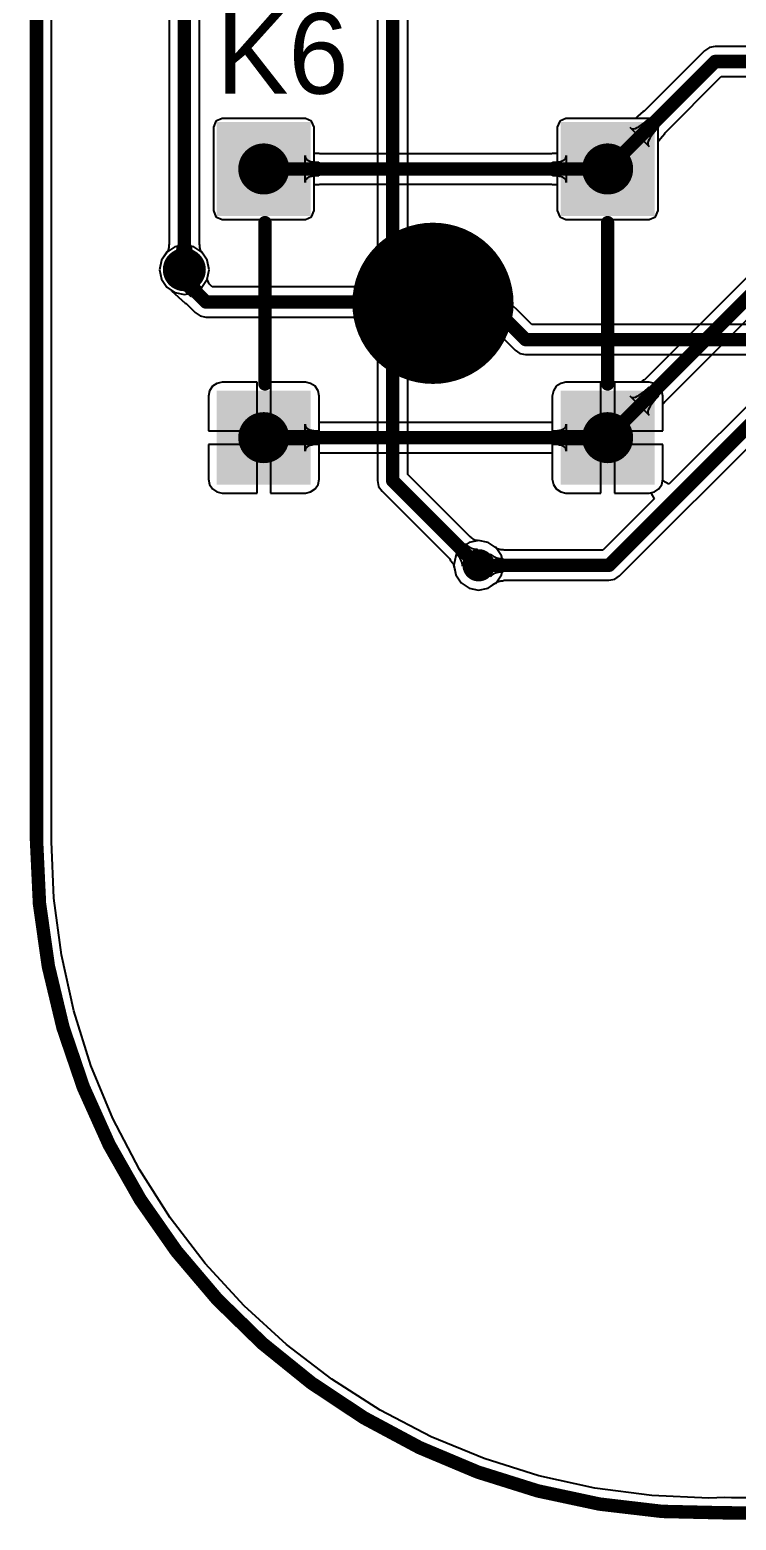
# Model space of a CAD drawing. Header units: millimetres. Extents: x 6.5 to 10.45, y 0.98 to 5.86.
# Drawn here: x 6.5 to 7.026, y 0.989 to 2.099 of the extents above; entities that cross this region are included whole.
import ezdxf

# ---------------------------------------------------------------- set-up
doc = ezdxf.new("R2010")
doc.units = ezdxf.units.MM
doc.header["$MEASUREMENT"] = 0
for name, color, linetype in [('BottomLayer', 5, 'Continuous'), ('BottomSolder', 6, 'Continuous'), ('KeepOutLayer', 6, 'Continuous'), ('MultiLayer', 9, 'Continuous'), ('PadHoleLayer', 156, 'Continuous'), ('TopLayer', 1, 'Continuous'), ('TopOverlay', 2, 'Continuous'), ('TopSolder', 216, 'Continuous'), ('ViaHoleLayer', 16, 'Continuous')]:
    doc.layers.add(name, color=color, linetype=linetype)

# ---------------------------------------------------------------- blocks, each defined once
blk = doc.blocks.new('KEY_M_35')
at = {"layer": 'BottomLayer'}
for points in [[(-0.031, -0.031), (0.031, -0.031), (-0.031, 0.031), (0.031, 0.031)], [(0.2249, -0.031), (0.2869, -0.031), (0.2249, 0.031), (0.2869, 0.031)], [(-0.031, -0.231), (0.031, -0.231), (-0.031, -0.169), (0.031, -0.169)], [(0.2249, -0.231), (0.2869, -0.231), (0.2249, -0.169), (0.2869, -0.169)]]:
    blk.add_solid(points, dxfattribs=at)
at = {"layer": 'BottomSolder'}
for points in [[(-0.035, -0.035), (0.035, -0.035), (-0.035, 0.035), (0.035, 0.035)], [(0.2209, -0.035), (0.2909, -0.035), (0.2209, 0.035), (0.2909, 0.035)], [(-0.035, -0.235), (0.035, -0.235), (-0.035, -0.165), (0.035, -0.165)], [(0.2209, -0.235), (0.2909, -0.235), (0.2209, -0.165), (0.2909, -0.165)]]:
    blk.add_solid(points, dxfattribs=at)
at = {"layer": 'MultiLayer'}
for points in [[(-0.031, -0.031), (0.031, -0.031), (-0.031, 0.031), (0.031, 0.031)], [(0.2249, -0.031), (0.2869, -0.031), (0.2249, 0.031), (0.2869, 0.031)], [(-0.031, -0.231), (0.031, -0.231), (-0.031, -0.169), (0.031, -0.169)], [(0.2249, -0.231), (0.2869, -0.231), (0.2249, -0.169), (0.2869, -0.169)]]:
    blk.add_solid(points, dxfattribs=at)
at = {"layer": 'PadHoleLayer', "const_width": 0.019}
for points in [[(-0.0095, 0, 1), (0.0095, 0, 1)], [(0.2464, 0, 1), (0.2654, 0, 1)], [(-0.0095, -0.2, 1), (0.0095, -0.2, 1)], [(0.2464, -0.2, 1), (0.2654, -0.2, 1)]]:
    blk.add_lwpolyline(points, format="xyb", close=True, dxfattribs=at)
at = {"layer": 'TopLayer'}
for points in [[(-0.031, -0.031), (0.031, -0.031), (-0.031, 0.031), (0.031, 0.031)], [(0.2249, -0.031), (0.2869, -0.031), (0.2249, 0.031), (0.2869, 0.031)], [(-0.031, -0.231), (0.031, -0.231), (-0.031, -0.169), (0.031, -0.169)], [(0.2249, -0.231), (0.2869, -0.231), (0.2249, -0.169), (0.2869, -0.169)]]:
    blk.add_solid(points, dxfattribs=at)
at = {"layer": 'TopOverlay', "const_width": 0.01}
for points in [[(0.215, 0), (0.04, 0)], [(0, -0.04), (0, -0.16)], [(0.255, -0.04), (0.255, -0.16)], [(0.215, -0.2), (0.04, -0.2)]]:
    blk.add_lwpolyline(points, dxfattribs=at)
at = {"layer": 'TopOverlay'}
for points, const_width in [([(0.0375, 0, 1), (0.0425, 0, 1)], 0.005), ([(0.2125, 0, 1), (0.2175, 0, 1)], 0.005), ([(-0.0025, -0.04, 1), (0.0025, -0.04, 1)], 0.005), ([(0.16, -0.1, 1), (0.1, -0.1, 1)], 0.06), ([(0.2525, -0.04, 1), (0.2575, -0.04, 1)], 0.005), ([(0.085, -0.1, 1), (0.115, -0.1, 1)], 0.03), ([(0.145, -0.1, 1), (0.175, -0.1, 1)], 0.03), ([(-0.0025, -0.16, 1), (0.0025, -0.16, 1)], 0.005), ([(0.2525, -0.16, 1), (0.2575, -0.16, 1)], 0.005), ([(0.0375, -0.2, 1), (0.0425, -0.2, 1)], 0.005), ([(0.2125, -0.2, 1), (0.2175, -0.2, 1)], 0.005)]:
    blk.add_lwpolyline(points, format="xyb", close=True, dxfattribs=dict(at, const_width=const_width))
at = {"layer": 'TopSolder'}
for points in [[(-0.035, -0.035), (0.035, -0.035), (-0.035, 0.035), (0.035, 0.035)], [(0.2209, -0.035), (0.2909, -0.035), (0.2209, 0.035), (0.2909, 0.035)], [(-0.035, -0.235), (0.035, -0.235), (-0.035, -0.165), (0.035, -0.165)], [(0.2209, -0.235), (0.2909, -0.235), (0.2209, -0.165), (0.2909, -0.165)]]:
    blk.add_solid(points, dxfattribs=at)

msp = doc.modelspace()

# ---------------------------------------------------------------- linework, layer by layer
at = {"layer": 'BottomLayer'}
for p, q in [((6.5162, 1.495), (6.5162, 3.8389)), ((7.01, 2.0862), (7.0057, 2.0854)), ((7.295, 2.0862), (7.01, 2.0862)), ((7.01, 2.0862), (7.01, 2.0862)), ((7.0021, 2.0829), (6.9571, 2.0379)), ((7.0057, 2.0854), (7.0021, 2.0829)), ((7.0021, 2.0829), (7.0021, 2.0829)), ((6.9729, 2.022), (7.0146, 2.0638)), ((7.0146, 2.0638), (7.2904, 2.0638)), ((6.6385, 2.0306), (6.6366, 2.026)), ((6.6431, 2.0325), (6.6385, 2.0306)), ((6.7051, 2.0325), (6.6431, 2.0325)), ((6.7097, 2.0306), (6.7051, 2.0325)), ((6.7116, 2.026), (6.7097, 2.0306)), ((6.8944, 2.0306), (6.8925, 2.026)), ((6.899, 2.0325), (6.8944, 2.0306)), ((6.9505, 2.0325), (6.899, 2.0325)), ((6.9512, 2.033), (6.9505, 2.0325)), ((6.9526, 2.0342), (6.9512, 2.033)), ((6.9564, 2.0377), (6.9526, 2.0342)), ((6.9571, 2.0379), (6.9564, 2.0377)), ((6.9569, 2.0292), (6.9609, 2.0329)), ((6.9609, 2.0329), (6.9679, 2.0259)), ((6.6366, 2.026), (6.6366, 1.964)), ((6.7116, 2.0067), (6.7116, 2.026)), ((6.8925, 2.026), (6.8925, 2.0067)), ((6.9608, 2.0117), (6.9467, 2.0258)), ((6.9467, 2.0258), (6.9475, 2.0252)), ((6.9475, 2.0252), (6.9484, 2.0249)), ((6.9484, 2.0249), (6.9495, 2.0249)), ((6.9495, 2.0249), (6.9507, 2.0252)), ((6.9507, 2.0252), (6.952, 2.0258)), ((6.952, 2.0258), (6.9535, 2.0267)), ((6.9535, 2.0267), (6.9551, 2.0278)), ((6.9551, 2.0278), (6.9569, 2.0292)), ((6.9628, 2.0201), (6.9617, 2.0185)), ((6.9659, 2.0238), (6.9628, 2.0201)), ((6.9679, 2.0259), (6.9659, 2.0238)), ((6.968, 2.0161), (6.9708, 2.0194)), ((6.9708, 2.0194), (6.9726, 2.0214)), ((6.9726, 2.0214), (6.9729, 2.022)), ((6.9602, 2.0157), (6.9599, 2.0145)), ((6.9599, 2.0145), (6.9599, 2.0134)), ((6.9599, 2.0134), (6.9602, 2.0125)), ((6.9608, 2.017), (6.9602, 2.0157)), ((6.9602, 2.0125), (6.9608, 2.0117)), ((6.9617, 2.0185), (6.9608, 2.017)), ((6.9675, 2.0155), (6.968, 2.0161)), ((6.9675, 1.964), (6.9675, 2.0155)), ((6.7048, 1.985), (6.7048, 2.005)), ((6.7048, 2.005), (6.7049, 2.004)), ((6.7049, 2.004), (6.7052, 2.0032)), ((6.7052, 2.0032), (6.7058, 2.0025)), ((6.7058, 2.0025), (6.7065, 2.0018)), ((6.7065, 2.0018), (6.7074, 2.0013)), ((6.7074, 2.0013), (6.7085, 2.0008)), ((6.7085, 2.0008), (6.7098, 2.0004)), ((6.7098, 2.0004), (6.7113, 2.0002)), ((6.7113, 2.0002), (6.713, 2)), ((6.7121, 2.0066), (6.7116, 2.0067)), ((6.7134, 2.0065), (6.7121, 2.0066)), ((6.713, 2), (6.715, 2)), ((6.7151, 2.0065), (6.7134, 2.0065)), ((6.715, 2), (6.715, 1.99)), ((6.7158, 2.0062), (6.7151, 2.0065)), ((6.8883, 2.0062), (6.7158, 2.0062)), ((6.889, 2.0065), (6.8883, 2.0062)), ((6.8907, 2.0065), (6.889, 2.0065)), ((6.8891, 1.99), (6.8891, 2)), ((6.8891, 2), (6.8911, 2)), ((6.892, 2.0066), (6.8907, 2.0065)), ((6.8911, 2), (6.8928, 2.0002)), ((6.8925, 2.0067), (6.892, 2.0066)), ((6.8928, 2.0002), (6.8943, 2.0004)), ((6.8943, 2.0004), (6.8956, 2.0008)), ((6.8956, 2.0008), (6.8967, 2.0013)), ((6.8967, 2.0013), (6.8976, 2.0018)), ((6.8976, 2.0018), (6.8983, 2.0025)), ((6.8983, 2.0025), (6.8988, 2.0032)), ((6.8988, 2.0032), (6.8991, 2.004)), ((6.8991, 2.004), (6.8992, 2.005)), ((6.8992, 2.005), (6.8992, 1.985)), ((6.7049, 1.986), (6.7048, 1.985)), ((6.7052, 1.9868), (6.7049, 1.986)), ((6.7058, 1.9875), (6.7052, 1.9868)), ((6.7065, 1.9882), (6.7058, 1.9875)), ((6.7074, 1.9888), (6.7065, 1.9882)), ((6.7085, 1.9892), (6.7074, 1.9888)), ((6.7098, 1.9895), (6.7085, 1.9892)), ((6.7113, 1.9898), (6.7098, 1.9895)), ((6.713, 1.99), (6.7113, 1.9898)), ((6.715, 1.99), (6.713, 1.99)), ((6.8911, 1.99), (6.8891, 1.99)), ((6.8928, 1.9898), (6.8911, 1.99)), ((6.8943, 1.9895), (6.8928, 1.9898)), ((6.8956, 1.9892), (6.8943, 1.9895)), ((6.8967, 1.9888), (6.8956, 1.9892)), ((6.8976, 1.9882), (6.8967, 1.9888)), ((6.8983, 1.9875), (6.8976, 1.9882)), ((6.8988, 1.9868), (6.8983, 1.9875)), ((6.8991, 1.986), (6.8988, 1.9868)), ((6.8992, 1.985), (6.8991, 1.986)), ((6.7116, 1.9833), (6.7121, 1.9834)), ((6.7116, 1.964), (6.7116, 1.9833)), ((6.7121, 1.9834), (6.7134, 1.9835)), ((6.7134, 1.9835), (6.7151, 1.9835)), ((6.7151, 1.9835), (6.7158, 1.9838)), ((6.7158, 1.9838), (6.8883, 1.9838)), ((6.8883, 1.9838), (6.889, 1.9835)), ((6.889, 1.9835), (6.8907, 1.9835)), ((6.8907, 1.9835), (6.892, 1.9834)), ((6.892, 1.9834), (6.8925, 1.9833)), ((6.8925, 1.9833), (6.8925, 1.964)), ((6.6366, 1.964), (6.6385, 1.9594)), ((6.7097, 1.9594), (6.7116, 1.964)), ((6.8925, 1.964), (6.8944, 1.9594)), ((6.9656, 1.9594), (6.9675, 1.964)), ((6.6385, 1.9594), (6.6431, 1.9575)), ((6.6431, 1.9575), (6.7051, 1.9575)), ((6.7051, 1.9575), (6.7097, 1.9594)), ((6.8944, 1.9594), (6.899, 1.9575)), ((6.899, 1.9575), (6.961, 1.9575)), ((6.961, 1.9575), (6.9656, 1.9594)), ((6.602, 1.933), (6.598, 1.927)), ((6.608, 1.937), (6.602, 1.933)), ((6.615, 1.9384), (6.608, 1.937)), ((6.622, 1.937), (6.615, 1.9384)), ((6.628, 1.933), (6.622, 1.937)), ((6.632, 1.927), (6.628, 1.933)), ((6.598, 1.927), (6.5966, 1.92)), ((6.5966, 1.92), (6.598, 1.913)), ((6.6334, 1.92), (6.632, 1.927)), ((6.632, 1.913), (6.6334, 1.92)), ((6.598, 1.913), (6.602, 1.907)), ((6.6098, 1.9092), (6.6255, 1.9142)), ((6.62, 1.8999), (6.6098, 1.9092)), ((6.625, 1.9127), (6.6249, 1.9119)), ((6.6249, 1.9119), (6.625, 1.9111)), ((6.6252, 1.9135), (6.625, 1.9127)), ((6.625, 1.9111), (6.6252, 1.9103)), ((6.6255, 1.9142), (6.6252, 1.9135)), ((6.6252, 1.9103), (6.6255, 1.9095)), ((6.6255, 1.9095), (6.6259, 1.9086)), ((6.6259, 1.9086), (6.6265, 1.9078)), ((6.6333, 1.9099), (6.632, 1.913)), ((6.6334, 1.9095), (6.6333, 1.9099)), ((6.6356, 1.9072), (6.6334, 1.9095)), ((6.602, 1.907), (6.6052, 1.9049)), ((6.6052, 1.9049), (6.6054, 1.9044)), ((6.6054, 1.9044), (6.6157, 1.8951)), ((6.6281, 1.906), (6.62, 1.8999)), ((6.6265, 1.9078), (6.6272, 1.9069)), ((6.6272, 1.9069), (6.6281, 1.906)), ((6.841, 1.9072), (6.6356, 1.9072)), ((6.8453, 1.9064), (6.841, 1.9072)), ((6.841, 1.9072), (6.841, 1.9072)), ((6.8489, 1.9039), (6.8453, 1.9064)), ((6.8736, 1.8792), (6.8489, 1.9039)), ((6.6157, 1.8951), (6.6163, 1.8949)), ((6.6163, 1.8949), (6.6231, 1.8881)), ((6.6231, 1.8881), (6.6231, 1.8881)), ((6.6231, 1.8881), (6.6267, 1.8856)), ((6.6267, 1.8856), (6.631, 1.8848)), ((6.631, 1.8848), (6.631, 1.8848)), ((6.631, 1.8848), (6.8364, 1.8848)), ((6.8364, 1.8848), (6.8611, 1.8601)), ((7.8364, 1.8792), (6.8736, 1.8792)), ((6.8611, 1.8601), (6.8611, 1.8601)), ((6.8611, 1.8601), (6.8647, 1.8576)), ((6.8647, 1.8576), (6.869, 1.8568)), ((6.869, 1.8568), (6.869, 1.8568)), ((6.869, 1.8568), (7.841, 1.8568)), ((7.0611, 1.8459), (6.9756, 1.7604)), ((6.6359, 1.8332), (6.6337, 1.8299)), ((6.6392, 1.8354), (6.6359, 1.8332)), ((6.6431, 1.8362), (6.6392, 1.8354)), ((6.6691, 1.8362), (6.6431, 1.8362)), ((6.6691, 1.8), (6.6691, 1.8362)), ((6.7051, 1.8362), (6.6791, 1.8362)), ((6.6791, 1.8362), (6.6791, 1.795)), ((6.709, 1.8354), (6.7051, 1.8362)), ((6.7123, 1.8332), (6.709, 1.8354)), ((6.7145, 1.8299), (6.7123, 1.8332)), ((6.8918, 1.8332), (6.8896, 1.8299)), ((6.8951, 1.8354), (6.8918, 1.8332)), ((6.899, 1.8362), (6.8951, 1.8354)), ((6.925, 1.8362), (6.899, 1.8362)), ((6.925, 1.795), (6.925, 1.8362)), ((6.961, 1.8362), (6.935, 1.8362)), ((6.935, 1.8362), (6.935, 1.8)), ((6.9649, 1.8354), (6.961, 1.8362)), ((6.9682, 1.8332), (6.9649, 1.8354)), ((6.9704, 1.8299), (6.9682, 1.8332)), ((6.6337, 1.8299), (6.6329, 1.826)), ((6.6329, 1.826), (6.6329, 1.8)), ((6.7153, 1.826), (6.7145, 1.8299)), ((6.7153, 1.8064), (6.7153, 1.826)), ((6.8896, 1.8299), (6.8888, 1.826)), ((6.8888, 1.826), (6.8888, 1.8064)), ((6.9389, 1.6921), (7.0736, 1.8268)), ((6.9712, 1.826), (6.9704, 1.8299)), ((6.9712, 1.8), (6.9712, 1.826)), ((6.6329, 1.8), (6.6691, 1.8)), ((6.7048, 1.785), (6.7048, 1.805)), ((6.7048, 1.805), (6.7049, 1.804)), ((6.7049, 1.804), (6.7052, 1.8032)), ((6.7052, 1.8032), (6.7058, 1.8025)), ((6.7058, 1.8025), (6.7065, 1.8018)), ((6.7065, 1.8018), (6.7074, 1.8013)), ((6.7074, 1.8013), (6.7085, 1.8008)), ((6.7085, 1.8008), (6.7098, 1.8005)), ((6.7098, 1.8005), (6.7113, 1.8002)), ((6.7113, 1.8002), (6.713, 1.8)), ((6.713, 1.8), (6.715, 1.8)), ((6.715, 1.8), (6.715, 1.79)), ((6.7158, 1.8062), (6.7153, 1.8064)), ((6.8883, 1.8062), (6.7158, 1.8062)), ((6.8888, 1.8064), (6.8883, 1.8062)), ((6.8891, 1.79), (6.8891, 1.8)), ((6.8891, 1.8), (6.8911, 1.8)), ((6.8911, 1.8), (6.8928, 1.8002)), ((6.8928, 1.8002), (6.8943, 1.8005)), ((6.8943, 1.8005), (6.8956, 1.8008)), ((6.8956, 1.8008), (6.8967, 1.8013)), ((6.8967, 1.8013), (6.8976, 1.8018)), ((6.8976, 1.8018), (6.8983, 1.8025)), ((6.8983, 1.8025), (6.8988, 1.8032)), ((6.8988, 1.8032), (6.8991, 1.804)), ((6.8991, 1.804), (6.8992, 1.805)), ((6.8992, 1.805), (6.8992, 1.785)), ((6.935, 1.8), (6.9712, 1.8)), ((6.6691, 1.79), (6.6329, 1.79)), ((6.6329, 1.79), (6.6329, 1.764)), ((6.6691, 1.7538), (6.6691, 1.79)), ((6.6791, 1.795), (6.6791, 1.7538)), ((6.7052, 1.7868), (6.7049, 1.7859)), ((6.7058, 1.7875), (6.7052, 1.7868)), ((6.7065, 1.7882), (6.7058, 1.7875)), ((6.7074, 1.7888), (6.7065, 1.7882)), ((6.7085, 1.7892), (6.7074, 1.7888)), ((6.7098, 1.7895), (6.7085, 1.7892)), ((6.7113, 1.7898), (6.7098, 1.7895)), ((6.713, 1.7899), (6.7113, 1.7898)), ((6.715, 1.79), (6.713, 1.7899)), ((6.8911, 1.7899), (6.8891, 1.79)), ((6.8928, 1.7898), (6.8911, 1.7899)), ((6.8943, 1.7895), (6.8928, 1.7898)), ((6.8956, 1.7892), (6.8943, 1.7895)), ((6.8967, 1.7888), (6.8956, 1.7892)), ((6.8976, 1.7882), (6.8967, 1.7888)), ((6.8983, 1.7875), (6.8976, 1.7882)), ((6.8988, 1.7868), (6.8983, 1.7875)), ((6.8991, 1.7859), (6.8988, 1.7868)), ((6.925, 1.7538), (6.925, 1.795)), ((6.9712, 1.79), (6.935, 1.79)), ((6.935, 1.79), (6.935, 1.7538)), ((6.9712, 1.764), (6.9712, 1.79)), ((6.7049, 1.7859), (6.7048, 1.785)), ((6.7153, 1.7836), (6.7158, 1.7838)), ((6.7153, 1.764), (6.7153, 1.7836)), ((6.7158, 1.7838), (6.8883, 1.7838)), ((6.8883, 1.7838), (6.8888, 1.7836)), ((6.8888, 1.7836), (6.8888, 1.764)), ((6.8992, 1.785), (6.8991, 1.7859)), ((6.6329, 1.764), (6.6337, 1.7601)), ((6.7145, 1.7601), (6.7153, 1.764)), ((6.8888, 1.764), (6.8896, 1.7601)), ((6.971, 1.7629), (6.9712, 1.764)), ((6.6337, 1.7601), (6.6359, 1.7568)), ((6.6359, 1.7568), (6.6392, 1.7546)), ((6.6392, 1.7546), (6.6431, 1.7538)), ((6.6431, 1.7538), (6.6691, 1.7538)), ((6.6791, 1.7538), (6.7051, 1.7538)), ((6.7051, 1.7538), (6.709, 1.7546)), ((6.709, 1.7546), (6.7123, 1.7568)), ((6.7123, 1.7568), (6.7145, 1.7601)), ((6.8896, 1.7601), (6.8918, 1.7568)), ((6.8918, 1.7568), (6.8951, 1.7546)), ((6.8951, 1.7546), (6.899, 1.7538)), ((6.899, 1.7538), (6.925, 1.7538)), ((6.935, 1.7538), (6.961, 1.7538)), ((6.961, 1.7538), (6.9621, 1.754)), ((6.9621, 1.754), (6.9646, 1.7494)), ((6.9756, 1.7604), (6.971, 1.7629)), ((6.9646, 1.7494), (6.9264, 1.7112)), ((6.821, 1.713), (6.817, 1.707)), ((6.827, 1.717), (6.821, 1.713)), ((6.834, 1.7184), (6.827, 1.717)), ((6.841, 1.717), (6.834, 1.7184)), ((6.8464, 1.7134), (6.841, 1.717)), ((6.8426, 1.6916), (6.8426, 1.7084)), ((6.8426, 1.7084), (6.8433, 1.7078)), ((6.847, 1.7132), (6.8464, 1.7134)), ((6.8475, 1.7127), (6.847, 1.7132)), ((6.8477, 1.7125), (6.8475, 1.7127)), ((6.848, 1.7123), (6.8477, 1.7125)), ((6.8484, 1.7121), (6.848, 1.7123)), ((6.8488, 1.712), (6.8484, 1.7121)), ((6.8493, 1.7118), (6.8488, 1.712)), ((6.8499, 1.7117), (6.8493, 1.7118)), ((6.8505, 1.7116), (6.8499, 1.7117)), ((6.8513, 1.7115), (6.8505, 1.7116)), ((6.8523, 1.7115), (6.8513, 1.7115)), ((6.8529, 1.7112), (6.8523, 1.7115)), ((6.9264, 1.7112), (6.8529, 1.7112)), ((6.817, 1.707), (6.8156, 1.7)), ((6.8156, 1.7), (6.817, 1.693)), ((6.8433, 1.7078), (6.844, 1.7072)), ((6.844, 1.7072), (6.8448, 1.7067)), ((6.8448, 1.7067), (6.8457, 1.7062)), ((6.8457, 1.7062), (6.8466, 1.7059)), ((6.8466, 1.7059), (6.8476, 1.7055)), ((6.8476, 1.7055), (6.8486, 1.7053)), ((6.8486, 1.7053), (6.8497, 1.7051)), ((6.8497, 1.7051), (6.8509, 1.705)), ((6.8509, 1.705), (6.8521, 1.705)), ((6.8521, 1.705), (6.8521, 1.695)), ((6.817, 1.693), (6.821, 1.687)), ((6.821, 1.687), (6.827, 1.683)), ((6.841, 1.683), (6.8464, 1.6866)), ((6.8433, 1.6922), (6.8426, 1.6916)), ((6.844, 1.6928), (6.8433, 1.6922)), ((6.8448, 1.6933), (6.844, 1.6928)), ((6.8457, 1.6938), (6.8448, 1.6933)), ((6.8466, 1.6942), (6.8457, 1.6938)), ((6.8464, 1.6866), (6.847, 1.6868)), ((6.8476, 1.6945), (6.8466, 1.6942)), ((6.847, 1.6868), (6.8475, 1.6873)), ((6.8475, 1.6873), (6.8477, 1.6875)), ((6.8486, 1.6947), (6.8476, 1.6945)), ((6.8477, 1.6875), (6.848, 1.6877)), ((6.848, 1.6877), (6.8484, 1.6879)), ((6.8484, 1.6879), (6.8488, 1.688)), ((6.8497, 1.6949), (6.8486, 1.6947)), ((6.8488, 1.688), (6.8493, 1.6882)), ((6.8493, 1.6882), (6.8499, 1.6883)), ((6.8509, 1.695), (6.8497, 1.6949)), ((6.8499, 1.6883), (6.8505, 1.6884)), ((6.8505, 1.6884), (6.8513, 1.6885)), ((6.8521, 1.695), (6.8509, 1.695)), ((6.8513, 1.6885), (6.8523, 1.6885)), ((6.8523, 1.6885), (6.8529, 1.6888)), ((6.8529, 1.6888), (6.931, 1.6888)), ((6.931, 1.6888), (6.9353, 1.6896)), ((6.931, 1.6888), (6.931, 1.6888)), ((6.9353, 1.6896), (6.9389, 1.6921)), ((6.827, 1.683), (6.834, 1.6816)), ((6.834, 1.6816), (6.841, 1.683)), ((6.5161, 1.4943), (6.5162, 1.495)), ((6.5179, 1.4523), (6.5161, 1.4943)), ((6.5235, 1.41), (6.5179, 1.4523)), ((6.5327, 1.3683), (6.5235, 1.41)), ((6.5455, 1.3276), (6.5327, 1.3683)), ((6.5619, 1.2882), (6.5455, 1.3276)), ((6.5816, 1.2503), (6.5619, 1.2882)), ((6.6045, 1.2143), (6.5816, 1.2503)), ((6.6305, 1.1804), (6.6045, 1.2143)), ((6.6594, 1.1489), (6.6305, 1.1804)), ((6.6909, 1.1201), (6.6594, 1.1489)), ((6.7247, 1.0941), (6.6909, 1.1201)), ((6.7607, 1.0712), (6.7247, 1.0941)), ((6.7986, 1.0514), (6.7607, 1.0712)), ((6.8381, 1.0351), (6.7986, 1.0514)), ((6.8788, 1.0223), (6.8381, 1.0351)), ((6.9205, 1.013), (6.8788, 1.0223)), ((6.9628, 1.0075), (6.9205, 1.013)), ((7.0054, 1.0056), (6.9628, 1.0075)), ((7.0173, 1.0061), (7.0054, 1.0056)), ((7.0221, 1.0059), (7.0173, 1.0061)), ((7.0173, 1.0061), (7.0173, 1.0061)), ((7.0173, 1.0061), (7.0173, 1.0061)), ((7.107, 1.0055), (7.0221, 1.0059))]:
    msp.add_line(p, q, dxfattribs=at)
at = {"layer": 'BottomLayer', "const_width": 0.01}
for points in [[(6.93, 1.995), (7.01, 2.075)], [(7.01, 2.075), (7.295, 2.075)], [(6.6741, 1.995), (6.93, 1.995)], [(6.615, 1.912), (6.615, 1.92)], [(6.615, 1.912), (6.631, 1.896)], [(6.631, 1.896), (6.841, 1.896)], [(6.841, 1.896), (6.869, 1.868)], [(6.869, 1.868), (7.841, 1.868)], [(6.931, 1.7), (7.069, 1.838)], [(6.6741, 1.795), (6.93, 1.795)], [(6.834, 1.7), (6.931, 1.7)]]:
    msp.add_lwpolyline(points, dxfattribs=at)
at = {"layer": 'BottomLayer'}
for points, const_width in [([(7.0075, 2.075, 1), (7.0125, 2.075, 1)], 0.005), ([(7.0075, 2.075, 1), (7.0125, 2.075, 1)], 0.005), ([(6.6716, 1.995, 1), (6.6766, 1.995, 1)], 0.005), ([(6.9275, 1.995, 1), (6.9325, 1.995, 1)], 0.005), ([(6.9275, 1.995, 1), (6.9325, 1.995, 1)], 0.005), ([(6.609, 1.92, 1), (6.621, 1.92, 1)], 0.012), ([(6.6125, 1.92, 1), (6.6175, 1.92, 1)], 0.005), ([(6.6125, 1.912, 1), (6.6175, 1.912, 1)], 0.005), ([(6.6125, 1.912, 1), (6.6175, 1.912, 1)], 0.005), ([(6.6285, 1.896, 1), (6.6335, 1.896, 1)], 0.005), ([(6.6285, 1.896, 1), (6.6335, 1.896, 1)], 0.005), ([(6.8385, 1.896, 1), (6.8435, 1.896, 1)], 0.005), ([(6.8385, 1.896, 1), (6.8435, 1.896, 1)], 0.005), ([(6.8665, 1.868, 1), (6.8715, 1.868, 1)], 0.005), ([(6.8665, 1.868, 1), (6.8715, 1.868, 1)], 0.005), ([(6.6716, 1.795, 1), (6.6766, 1.795, 1)], 0.005), ([(6.9275, 1.795, 1), (6.9325, 1.795, 1)], 0.005), ([(6.828, 1.7, 1), (6.84, 1.7, 1)], 0.012), ([(6.8315, 1.7, 1), (6.8365, 1.7, 1)], 0.005), ([(6.9285, 1.7, 1), (6.9335, 1.7, 1)], 0.005), ([(6.9285, 1.7, 1), (6.9335, 1.7, 1)], 0.005)]:
    msp.add_lwpolyline(points, format="xyb", close=True, dxfattribs=dict(at, const_width=const_width))
at = {"layer": 'BottomSolder', "const_width": 0.016}
msp.add_lwpolyline([(6.607, 1.92, 1), (6.623, 1.92, 1)], format="xyb", close=True, dxfattribs=at)
at = {"layer": 'KeepOutLayer', "const_width": 0.01}
for points in [[(6.505, 1.495), (6.505, 3.844)], [(7.0175, 0.9947), (7.1122, 0.9942)]]:
    msp.add_lwpolyline(points, dxfattribs=at)
at = {"layer": 'KeepOutLayer', "const_width": 0.005}
for points in [[(6.5025, 1.495, 1), (6.5075, 1.495, 1)], [(6.5025, 1.495, 1), (6.5075, 1.495, 1)], [(7.015, 0.9947, 1), (7.02, 0.9947, 1)], [(7.015, 0.9947, 1), (7.02, 0.9947, 1)]]:
    msp.add_lwpolyline(points, format="xyb", close=True, dxfattribs=at)
at = {"layer": 'KeepOutLayer', "const_width": 0.01}
msp.add_lwpolyline([(7.0175, 0.9947, -0.421317), (6.505, 1.495)], format="xyb", dxfattribs=at)
at = {"layer": 'MultiLayer', "const_width": 0.012}
for points in [[(6.609, 1.92, 1), (6.621, 1.92, 1)], [(6.828, 1.7, 1), (6.84, 1.7, 1)]]:
    msp.add_lwpolyline(points, format="xyb", close=True, dxfattribs=at)
at = {"layer": 'TopLayer'}
for p, q in [((6.6038, 4.016), (6.6038, 1.9389)), ((6.7588, 3.9971), (6.7588, 1.763)), ((6.7812, 1.7676), (6.7812, 3.9972)), ((6.5162, 1.495), (6.5162, 3.8389)), ((6.6262, 1.9389), (6.6262, 2.9132)), ((6.6385, 2.0306), (6.6366, 2.026)), ((6.6431, 2.0325), (6.6385, 2.0306)), ((6.7051, 2.0325), (6.6431, 2.0325)), ((6.7097, 2.0306), (6.7051, 2.0325)), ((6.7116, 2.026), (6.7097, 2.0306)), ((6.8944, 2.0306), (6.8925, 2.026)), ((6.899, 2.0325), (6.8944, 2.0306)), ((6.961, 2.0325), (6.899, 2.0325)), ((6.9656, 2.0306), (6.961, 2.0325)), ((6.9675, 2.026), (6.9656, 2.0306)), ((6.6366, 2.026), (6.6366, 1.964)), ((6.7116, 1.964), (6.7116, 2.026)), ((6.8925, 2.026), (6.8925, 1.964)), ((6.9675, 1.964), (6.9675, 2.026)), ((6.6366, 1.964), (6.6385, 1.9594)), ((6.7097, 1.9594), (6.7116, 1.964)), ((6.8925, 1.964), (6.8944, 1.9594)), ((6.9656, 1.9594), (6.9675, 1.964)), ((6.6385, 1.9594), (6.6431, 1.9575)), ((6.6431, 1.9575), (6.7051, 1.9575)), ((6.7051, 1.9575), (6.7097, 1.9594)), ((6.8944, 1.9594), (6.899, 1.9575)), ((6.899, 1.9575), (6.961, 1.9575)), ((6.961, 1.9575), (6.9656, 1.9594)), ((6.6016, 1.9324), (6.598, 1.927)), ((6.6018, 1.933), (6.6016, 1.9324)), ((6.6023, 1.9335), (6.6018, 1.933)), ((6.6025, 1.9337), (6.6023, 1.9335)), ((6.6027, 1.934), (6.6025, 1.9337)), ((6.6029, 1.9344), (6.6027, 1.934)), ((6.603, 1.9348), (6.6029, 1.9344)), ((6.6032, 1.9353), (6.603, 1.9348)), ((6.6033, 1.9359), (6.6032, 1.9353)), ((6.6034, 1.9365), (6.6033, 1.9359)), ((6.6035, 1.9373), (6.6034, 1.9365)), ((6.6038, 1.9389), (6.6035, 1.9383)), ((6.6035, 1.9383), (6.6035, 1.9373)), ((6.6078, 1.93), (6.6083, 1.9308)), ((6.6083, 1.9308), (6.6088, 1.9317)), ((6.6088, 1.9317), (6.6091, 1.9326)), ((6.6091, 1.9326), (6.6095, 1.9336)), ((6.6095, 1.9336), (6.6097, 1.9346)), ((6.6097, 1.9346), (6.6099, 1.9357)), ((6.6099, 1.9357), (6.61, 1.9369)), ((6.61, 1.9381), (6.62, 1.9381)), ((6.61, 1.9369), (6.61, 1.9381)), ((6.62, 1.9381), (6.62, 1.9369)), ((6.62, 1.9369), (6.6201, 1.9357)), ((6.6201, 1.9357), (6.6203, 1.9346)), ((6.6203, 1.9346), (6.6205, 1.9336)), ((6.6205, 1.9336), (6.6208, 1.9326)), ((6.6208, 1.9326), (6.6212, 1.9317)), ((6.6212, 1.9317), (6.6217, 1.9308)), ((6.6217, 1.9308), (6.6222, 1.93)), ((6.6265, 1.9383), (6.6262, 1.9389)), ((6.6265, 1.9373), (6.6265, 1.9383)), ((6.6266, 1.9365), (6.6265, 1.9373)), ((6.6267, 1.9359), (6.6266, 1.9365)), ((6.6268, 1.9353), (6.6267, 1.9359)), ((6.627, 1.9348), (6.6268, 1.9353)), ((6.6271, 1.9344), (6.627, 1.9348)), ((6.6273, 1.934), (6.6271, 1.9344)), ((6.6275, 1.9337), (6.6273, 1.934)), ((6.6277, 1.9335), (6.6275, 1.9337)), ((6.6282, 1.933), (6.6277, 1.9335)), ((6.6284, 1.9324), (6.6282, 1.933)), ((6.632, 1.927), (6.6284, 1.9324)), ((7.0588, 1.9396), (6.9571, 1.8379)), ((6.598, 1.927), (6.5966, 1.92)), ((6.5966, 1.92), (6.598, 1.913)), ((6.6066, 1.9286), (6.6072, 1.9293)), ((6.6234, 1.9286), (6.6066, 1.9286)), ((6.6072, 1.9293), (6.6078, 1.93)), ((6.6222, 1.93), (6.6228, 1.9293)), ((6.6228, 1.9293), (6.6234, 1.9286)), ((6.6334, 1.92), (6.632, 1.927)), ((6.632, 1.913), (6.6334, 1.92)), ((6.9729, 1.822), (7.0779, 1.9271)), ((6.598, 1.913), (6.602, 1.907)), ((6.628, 1.907), (6.632, 1.913)), ((6.602, 1.907), (6.608, 1.903)), ((6.608, 1.903), (6.615, 1.9016)), ((6.615, 1.9016), (6.622, 1.903)), ((6.622, 1.903), (6.628, 1.907)), ((6.6359, 1.8332), (6.6337, 1.8299)), ((6.6392, 1.8354), (6.6359, 1.8332)), ((6.6431, 1.8362), (6.6392, 1.8354)), ((6.6691, 1.8362), (6.6431, 1.8362)), ((6.6691, 1.8), (6.6691, 1.8362)), ((6.7051, 1.8362), (6.6791, 1.8362)), ((6.6791, 1.8362), (6.6791, 1.8)), ((6.709, 1.8354), (6.7051, 1.8362)), ((6.7123, 1.8332), (6.709, 1.8354)), ((6.7145, 1.8299), (6.7123, 1.8332)), ((6.8918, 1.8332), (6.8896, 1.8299)), ((6.8951, 1.8354), (6.8918, 1.8332)), ((6.899, 1.8362), (6.8951, 1.8354)), ((6.925, 1.8362), (6.899, 1.8362)), ((6.925, 1.8), (6.925, 1.8362)), ((6.9548, 1.8362), (6.935, 1.8362)), ((6.935, 1.8362), (6.935, 1.8)), ((6.9564, 1.8377), (6.9548, 1.8362)), ((6.9571, 1.8379), (6.9564, 1.8377)), ((6.9569, 1.8292), (6.9609, 1.8329)), ((6.9609, 1.8329), (6.9679, 1.8259)), ((6.6337, 1.8299), (6.6329, 1.826)), ((6.6329, 1.826), (6.6329, 1.8)), ((6.7153, 1.826), (6.7145, 1.8299)), ((6.7153, 1.8), (6.7153, 1.826)), ((6.8896, 1.8299), (6.8888, 1.826)), ((6.8888, 1.826), (6.8888, 1.8)), ((6.9608, 1.8117), (6.9467, 1.8258)), ((6.9467, 1.8258), (6.9475, 1.8252)), ((6.9475, 1.8252), (6.9484, 1.8249)), ((6.9484, 1.8249), (6.9495, 1.8249)), ((6.9495, 1.8249), (6.9507, 1.8252)), ((6.9507, 1.8252), (6.952, 1.8258)), ((6.952, 1.8258), (6.9535, 1.8267)), ((6.9535, 1.8267), (6.9551, 1.8278)), ((6.9551, 1.8278), (6.9569, 1.8292)), ((6.9628, 1.8201), (6.9617, 1.8185)), ((6.9659, 1.8238), (6.9628, 1.8201)), ((6.9679, 1.8259), (6.9659, 1.8238)), ((6.9712, 1.8199), (6.9726, 1.8214)), ((6.9712, 1.8), (6.9712, 1.8199)), ((6.9726, 1.8214), (6.9729, 1.822)), ((6.9602, 1.8157), (6.9599, 1.8145)), ((6.9599, 1.8145), (6.9599, 1.8134)), ((6.9599, 1.8134), (6.9602, 1.8125)), ((6.9608, 1.817), (6.9602, 1.8157)), ((6.9602, 1.8125), (6.9608, 1.8117)), ((6.9617, 1.8185), (6.9608, 1.817)), ((6.6329, 1.8), (6.6691, 1.8)), ((6.6791, 1.8), (6.7153, 1.8)), ((6.8888, 1.8), (6.925, 1.8)), ((6.935, 1.8), (6.9712, 1.8)), ((6.6691, 1.79), (6.6329, 1.79)), ((6.6329, 1.79), (6.6329, 1.764)), ((6.6691, 1.7538), (6.6691, 1.79)), ((6.7153, 1.79), (6.6791, 1.79)), ((6.6791, 1.79), (6.6791, 1.7538)), ((6.7153, 1.764), (6.7153, 1.79)), ((6.925, 1.79), (6.8888, 1.79)), ((6.8888, 1.79), (6.8888, 1.764)), ((6.925, 1.7538), (6.925, 1.79)), ((6.9712, 1.79), (6.935, 1.79)), ((6.935, 1.79), (6.935, 1.7538)), ((6.9712, 1.764), (6.9712, 1.79)), ((6.6329, 1.764), (6.6337, 1.7601)), ((6.7145, 1.7601), (6.7153, 1.764)), ((6.8277, 1.7211), (6.7812, 1.7676)), ((6.8888, 1.764), (6.8896, 1.7601)), ((6.9704, 1.7601), (6.9712, 1.764)), ((6.6337, 1.7601), (6.6359, 1.7568)), ((6.6359, 1.7568), (6.6392, 1.7546)), ((6.6392, 1.7546), (6.6431, 1.7538)), ((6.6431, 1.7538), (6.6691, 1.7538)), ((6.6791, 1.7538), (6.7051, 1.7538)), ((6.7051, 1.7538), (6.709, 1.7546)), ((6.709, 1.7546), (6.7123, 1.7568)), ((6.7123, 1.7568), (6.7145, 1.7601)), ((6.7588, 1.763), (6.7588, 1.763)), ((6.7588, 1.763), (6.7596, 1.7587)), ((6.7596, 1.7587), (6.7621, 1.7551)), ((6.7621, 1.7551), (6.8125, 1.7047)), ((6.8896, 1.7601), (6.8918, 1.7568)), ((6.8918, 1.7568), (6.8951, 1.7546)), ((6.8951, 1.7546), (6.899, 1.7538)), ((6.899, 1.7538), (6.925, 1.7538)), ((6.935, 1.7538), (6.961, 1.7538)), ((6.961, 1.7538), (6.9649, 1.7546)), ((6.9649, 1.7546), (6.9682, 1.7568)), ((6.9682, 1.7568), (6.9704, 1.7601)), ((6.8283, 1.7209), (6.8277, 1.7211)), ((6.8284, 1.7208), (6.8283, 1.7209)), ((6.8285, 1.7208), (6.8284, 1.7208)), ((6.8292, 1.7201), (6.8285, 1.7208)), ((6.8298, 1.7196), (6.8292, 1.7201)), ((6.8303, 1.7193), (6.8298, 1.7196)), ((6.8174, 1.7085), (6.824, 1.7161)), ((6.8182, 1.7076), (6.8174, 1.7085)), ((6.8332, 1.712), (6.822, 1.6994)), ((6.824, 1.7161), (6.8249, 1.7152)), ((6.8249, 1.7152), (6.8258, 1.7145)), ((6.8258, 1.7145), (6.8267, 1.7138)), ((6.8267, 1.7138), (6.8276, 1.7133)), ((6.8276, 1.7133), (6.8285, 1.7128)), ((6.8285, 1.7128), (6.8294, 1.7125)), ((6.8294, 1.7125), (6.8304, 1.7122)), ((6.8307, 1.719), (6.8303, 1.7193)), ((6.8304, 1.7122), (6.8313, 1.712)), ((6.8312, 1.7188), (6.8307, 1.719)), ((6.8315, 1.7186), (6.8312, 1.7188)), ((6.8313, 1.712), (6.8322, 1.712)), ((6.8318, 1.7185), (6.8315, 1.7186)), ((6.8321, 1.7185), (6.8318, 1.7185)), ((6.8324, 1.7185), (6.8321, 1.7185)), ((6.8322, 1.712), (6.8332, 1.712)), ((6.833, 1.7185), (6.8324, 1.7185)), ((6.8336, 1.7183), (6.833, 1.7185)), ((6.834, 1.7184), (6.8336, 1.7183)), ((6.841, 1.717), (6.834, 1.7184)), ((6.847, 1.713), (6.841, 1.717)), ((6.851, 1.707), (6.847, 1.713)), ((6.8125, 1.7047), (6.8127, 1.704)), ((6.8127, 1.704), (6.8134, 1.7033)), ((6.8134, 1.7033), (6.8139, 1.7027)), ((6.8139, 1.7027), (6.8143, 1.7021)), ((6.8143, 1.7021), (6.8147, 1.7016)), ((6.8147, 1.7016), (6.8149, 1.7011)), ((6.8149, 1.7011), (6.8152, 1.7007)), ((6.8152, 1.7007), (6.8153, 1.7002)), ((6.8153, 1.7002), (6.8154, 1.6999)), ((6.8154, 1.6999), (6.8155, 1.6995)), ((6.8155, 1.6995), (6.8155, 1.6988)), ((6.8155, 1.6988), (6.8161, 1.6978)), ((6.8161, 1.6978), (6.817, 1.693)), ((6.819, 1.7068), (6.8182, 1.7076)), ((6.8197, 1.7059), (6.819, 1.7068)), ((6.8202, 1.705), (6.8197, 1.7059)), ((6.8207, 1.7041), (6.8202, 1.705)), ((6.8212, 1.7031), (6.8207, 1.7041)), ((6.8215, 1.7022), (6.8212, 1.7031)), ((6.8218, 1.7013), (6.8215, 1.7022)), ((6.8219, 1.7004), (6.8218, 1.7013)), ((6.822, 1.6994), (6.8219, 1.7004)), ((6.8524, 1.7), (6.851, 1.707)), ((6.851, 1.693), (6.8524, 1.7)), ((6.817, 1.693), (6.821, 1.687)), ((6.821, 1.687), (6.827, 1.683)), ((6.841, 1.683), (6.847, 1.687)), ((6.847, 1.687), (6.851, 1.693)), ((6.827, 1.683), (6.834, 1.6816)), ((6.834, 1.6816), (6.841, 1.683)), ((6.5161, 1.4943), (6.5162, 1.495)), ((6.5179, 1.4523), (6.5161, 1.4943)), ((6.5235, 1.41), (6.5179, 1.4523)), ((6.5327, 1.3683), (6.5235, 1.41)), ((6.5455, 1.3276), (6.5327, 1.3683)), ((6.5619, 1.2882), (6.5455, 1.3276)), ((6.5816, 1.2503), (6.5619, 1.2882)), ((6.6045, 1.2143), (6.5816, 1.2503)), ((6.6305, 1.1804), (6.6045, 1.2143)), ((6.6594, 1.1489), (6.6305, 1.1804)), ((6.6909, 1.1201), (6.6594, 1.1489)), ((6.7247, 1.0941), (6.6909, 1.1201)), ((6.7607, 1.0712), (6.7247, 1.0941)), ((6.7986, 1.0514), (6.7607, 1.0712)), ((6.8381, 1.0351), (6.7986, 1.0514)), ((6.8788, 1.0223), (6.8381, 1.0351)), ((6.9205, 1.013), (6.8788, 1.0223)), ((6.9628, 1.0075), (6.9205, 1.013)), ((7.0054, 1.0056), (6.9628, 1.0075)), ((7.0173, 1.0061), (7.0054, 1.0056)), ((7.0221, 1.0059), (7.0173, 1.0061)), ((7.0173, 1.0061), (7.0173, 1.0061)), ((7.0173, 1.0061), (7.0173, 1.0061)), ((7.107, 1.0055), (7.0221, 1.0059))]:
    msp.add_line(p, q, dxfattribs=at)
at = {"layer": 'TopLayer', "const_width": 0.01}
for points in [[(6.615, 1.92), (6.615, 4.016)], [(6.77, 1.763), (6.77, 3.998)], [(6.93, 1.795), (7.07, 1.935)], [(6.77, 1.763), (6.833, 1.7)], [(6.833, 1.7), (6.834, 1.7)]]:
    msp.add_lwpolyline(points, dxfattribs=at)
at = {"layer": 'TopLayer'}
for points, const_width in [([(6.609, 1.92, 1), (6.621, 1.92, 1)], 0.012), ([(6.6125, 1.92, 1), (6.6175, 1.92, 1)], 0.005), ([(6.9275, 1.795, 1), (6.9325, 1.795, 1)], 0.005), ([(6.7675, 1.763, 1), (6.7725, 1.763, 1)], 0.005), ([(6.7675, 1.763, 1), (6.7725, 1.763, 1)], 0.005), ([(6.828, 1.7, 1), (6.84, 1.7, 1)], 0.012), ([(6.8305, 1.7, 1), (6.8355, 1.7, 1)], 0.005), ([(6.8305, 1.7, 1), (6.8355, 1.7, 1)], 0.005), ([(6.8315, 1.7, 1), (6.8365, 1.7, 1)], 0.005)]:
    msp.add_lwpolyline(points, format="xyb", close=True, dxfattribs=dict(at, const_width=const_width))
at = {"layer": 'TopSolder', "const_width": 0.016}
msp.add_lwpolyline([(6.607, 1.92, 1), (6.623, 1.92, 1)], format="xyb", close=True, dxfattribs=at)
at = {"layer": 'ViaHoleLayer', "const_width": 0.006}
for points in [[(6.612, 1.92, 1), (6.618, 1.92, 1)], [(6.831, 1.7, 1), (6.837, 1.7, 1)]]:
    msp.add_lwpolyline(points, format="xyb", close=True, dxfattribs=at)

# ---------------------------------------------------------------- block references
at = {"rotation": 180}
msp.add_blockref('KEY_M_35', (6.93, 1.795), dxfattribs=at)

# ---------------------------------------------------------------- texts
at = {"layer": 'TopOverlay'}
msp.add_text('K6', height=0.06, dxfattribs=at).set_placement((6.639, 2.051))

doc.saveas('drawing.dxf')
